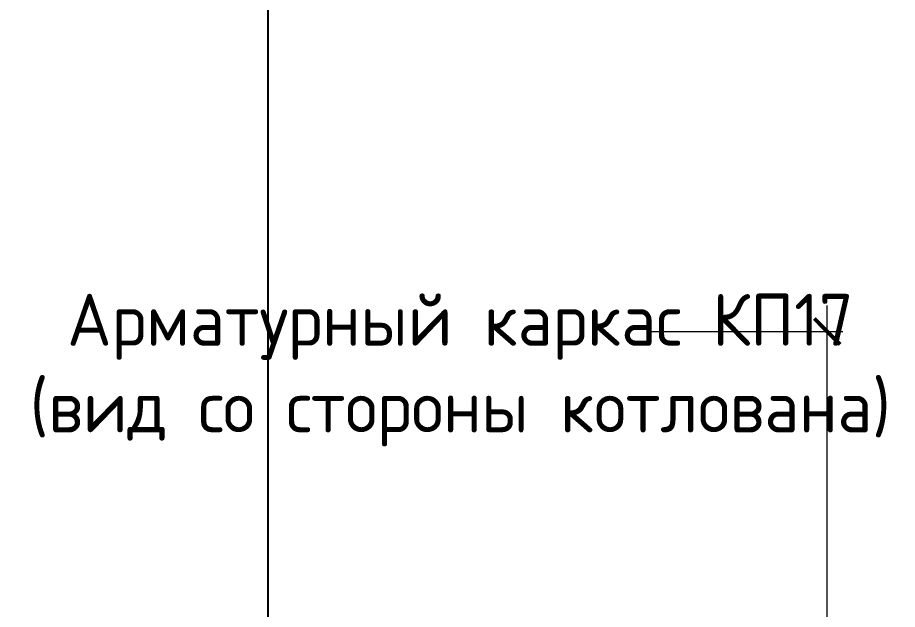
# Model space of a CAD drawing. Header units: millimetres. Extents: x -65574 to 111613, y -106550 to -50518.
# Drawn here: x 18051 to 21441, y -69172 to -66895 of the extents above; entities that cross this region are included whole.
import ezdxf

# ---------------------------------------------------------------- set-up
doc = ezdxf.new("R2010")
doc.units = ezdxf.units.MM
doc.layers.get('Defpoints').update_dxf_attribs({"color": 6})
doc.styles.add('GOST-2.304_Type-B', font='GOST Common.ttf')
doc.dimstyles.new('УРСТ', dxfattribs={"dimtxt": 2.5, "dimasz": 2, "dimexe": 1.2, "dimexo": 1.5, "dimtad": 1, "dimdec": 0, "dimrnd": 1, "dimtxsty": 'GOST-2.304_Type-B', "dimblk": 'ARCHTICK', "dimcen": 2, "dimdle": 2, "dimazin": 3, "dimtfac": 1, "dimtdec": 0, "dimtmove": 1, "dimatfit": 0, "dimldrblk": 'NONE', "dimlwd": 15, "dimlwe": 15, "dimarcsym": 0})

# ---------------------------------------------------------------- blocks, each defined once
blk = doc.blocks.new('_ArchTick')
at = {"color": 0, "linetype": 'ByBlock', "const_width": 0.15}
blk.add_lwpolyline([(-0.5, -0.5), (0.5, 0.5)], dxfattribs=at)
blk = doc.blocks.new('*D86')
at = {"color": 0, "lineweight": 15, "transparency": 16777216}
for p, q in [((21170.1, -79902.8), (21170.1, -68002.8)), ((20474.7, -68102.8), (21230.1, -68102.8)), ((20474.7, -79802.8), (21230.1, -79802.8))]:
    blk.add_line(p, q, dxfattribs=at)
at = {"layer": 'Defpoints', "color": 0, "lineweight": -2, "transparency": 16777216}
for p in [(20399.7, -68102.8), (21170.1, -68102.8), (20399.7, -79802.8)]:
    blk.add_point(p, dxfattribs=at)
at = {"color": 0, "lineweight": 15, "transparency": 16777216, "xscale": 100, "yscale": 100, "zscale": 100}
for p, rotation in [((21170.1, -68102.8), 90), ((21170.1, -79802.8), 270)]:
    blk.add_blockref('_ArchTick', p, dxfattribs=dict(at, rotation=rotation))
at = {"color": 0, "lineweight": 15, "transparency": 16777216, "insert": (21063.9, -73952.8), "char_height": 125, "attachment_point": 5, "rotation": 90, "style": 'GOST-2.304_Type-B'}
blk.add_mtext('\\A1;<> (поз. 1)', dxfattribs=at)
blk = doc.blocks.new('_None')

msp = doc.modelspace()

# ---------------------------------------------------------------- linework, layer by layer
at = {"color": 1, "lineweight": -2}
msp.add_lwpolyline([(543, -65018), (19015.4, -65018), (19015.4, -101430.7), (543, -101430.7)], close=True, dxfattribs=at)

# ---------------------------------------------------------------- texts
at = {"color": 0, "insert": (19756.8, -68545.5), "char_height": 200, "attachment_point": 8, "style": 'GOST-2.304_Type-B'}
msp.add_mtext_dynamic_manual_height_columns('\\pxqc;Арматурный каркас КП17 \\P(вид со стороны котлована)', width=14613.866, gutter_width=2500, heights=[0], dxfattribs=at)

# ---------------------------------------------------------------- dimensions: what is measured, and where the dimension line sits
at = {"color": 0, "lineweight": 15}
dim = msp.add_linear_dim(base=(21440.6, -75452.8), p1=(20670.1, -81752.8), p2=(20670.1, -70052.8), angle=90, text='<> (поз. 1)', dimstyle='УРСТ', override={"dimscale": 0}, dxfattribs=at)
dim.commit()
dim.dimension.update_dxf_attribs({"geometry": '*D86', "text_midpoint": (21334.3, -81302.8)})

doc.saveas('drawing.dxf')
